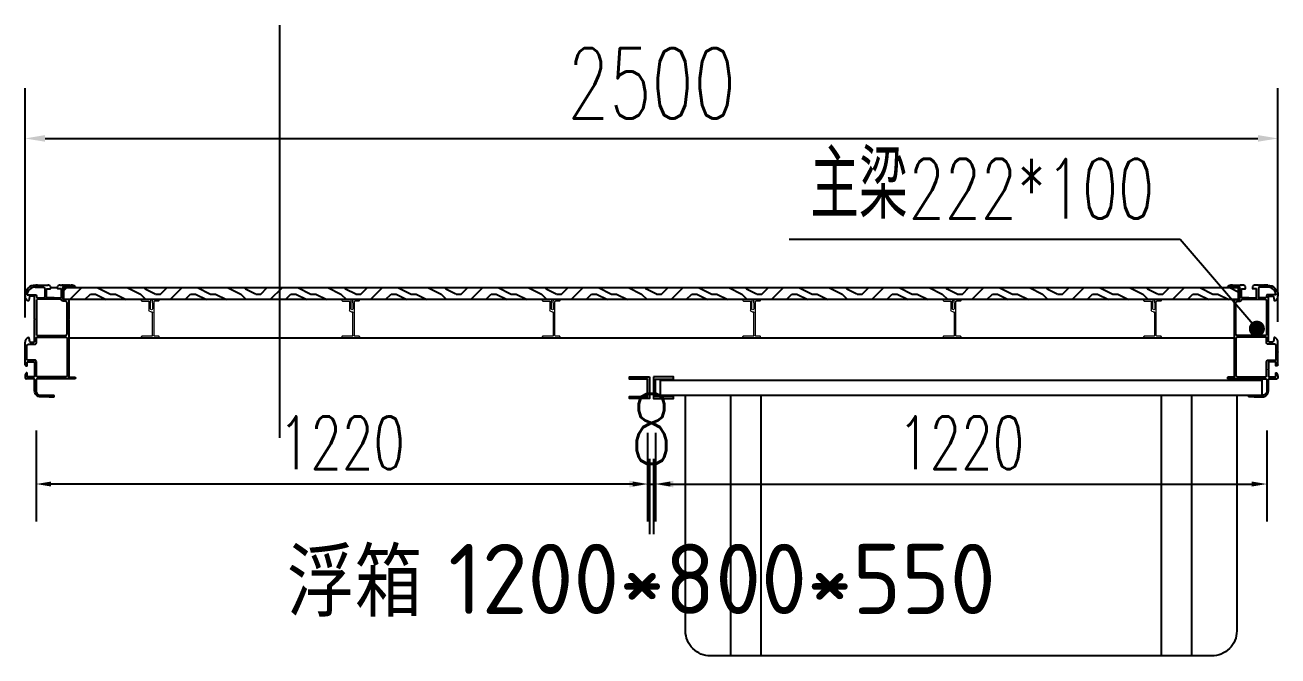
# Model space of a CAD drawing. Header units: millimetres. Extents: x -1871197 to -1180782, y 1281217 to 1543414.
# Drawn here: x -1208966 to -1206466, y 1462235 to 1463494 of the extents above; entities that cross this region are included whole.
import ezdxf

# ---------------------------------------------------------------- set-up
doc = ezdxf.new("R2010")
doc.units = ezdxf.units.MM
doc.header["$LTSCALE"] = 10
doc.layers.get('0').update_dxf_attribs({"linetype": 'CONTINUOUS'})
doc.layers.get('DEFPOINTS').update_dxf_attribs({"linetype": 'CONTINUOUS'})
for name, color, linetype in [('DIM_LEAD', 3, 'CONTINUOUS'), ('DIM_SYMB', 3, 'CONTINUOUS'), ('PUB_TEXT', 7, 'CONTINUOUS'), ('W-FLOAT_BOWL浮筒', 253, 'CONTINUOUS'), ('W-STEEL_FRAME钢架', 3, 'CONTINUOUS'), ('W-STEEL_KEEL钢龙骨', 5, 'CONTINUOUS'), ('W-WOOD_FLOOR木地板', 30, 'CONTINUOUS'), ('浮箱U槽', 5, 'CONTINUOUS'), ('结构', 1, 'CONTINUOUS')]:
    doc.layers.add(name, color=color, linetype=linetype)
doc.styles.add('_TCH_DIM', font='SIMPLEX.shx', dxfattribs={"width": 0.7, "bigfont": 'GBCBIG.shx'})
doc.styles.get("Standard").update_dxf_attribs({"font": 'tssdeng.shx', "width": 0.7, "bigfont": 'hztxt.shx'})
doc.styles.add('STANDARD_T3', font='simplex.shx', dxfattribs={"width": 0.7, "bigfont": 'gbcbig.shx'})
doc.dimstyles.new('W&&30', dxfattribs={"dimtxt": 105, "dimasz": 30, "dimexe": 75, "dimexo": 90, "dimgap": 30, "dimtad": 1, "dimdec": 0, "dimzin": 0, "dimdsep": 46, "dimtxsty": 'STANDARD_T3', "dimcen": 0.09, "dimclrd": 1, "dimclre": 1, "dimclrt": 7, "dimazin": 2, "dimtfac": 1, "dimtdec": 0, "dimtix": 1, "dimtmove": 2, "dimatfit": 3, "dimfxl": 100, "dimtolj": 1, "dimtzin": 0, "dimarcsym": 0})
doc.dimstyles.new('W&&40', dxfattribs={"dimtxt": 140, "dimasz": 40, "dimexe": 100, "dimexo": 120, "dimgap": 40, "dimtad": 1, "dimdec": 0, "dimzin": 0, "dimdsep": 46, "dimtxsty": 'STANDARD_T3', "dimcen": 0.09, "dimclrd": 1, "dimclre": 1, "dimclrt": 7, "dimazin": 2, "dimtfac": 1, "dimtdec": 0, "dimtix": 1, "dimtmove": 2, "dimatfit": 3, "dimfxl": 100, "dimtolj": 1, "dimtzin": 0, "dimarcsym": 0})

# ---------------------------------------------------------------- blocks, each defined once
blk = doc.blocks.new('0102')
at = {"layer": 'W-FLOAT_BOWL浮筒', "lineweight": -3}
for p, q in [((-1521474.8, 1202748.6), (-1521474.8, 1203268.6)), ((-1521414.8, 1202748.6), (-1521414.8, 1203268.6)), ((-1520614.8, 1203268.6), (-1520614.8, 1202748.6)), ((-1520554.8, 1203268.6), (-1520554.8, 1202748.6))]:
    blk.add_line(p, q, dxfattribs=at)
at = {"layer": 'W-FLOAT_BOWL浮筒'}
blk.add_lwpolyline([(-1521614.8, 1203298.6), (-1521614.8, 1203268.6), (-1521564.8, 1203268.6), (-1520464.8, 1203268.5), (-1520414.8, 1203268.6), (-1520414.8, 1203298.6)], close=True, dxfattribs=at)
at = {"layer": 'W-FLOAT_BOWL浮筒', "lineweight": -3}
blk.add_lwpolyline([(-1521564.8, 1203268.6), (-1521564.8, 1202798.6, 0.414214), (-1521514.8, 1202748.6), (-1520514.8, 1202748.6, 0.414214), (-1520464.8, 1202798.6), (-1520464.8, 1203268.6)], format="xyb", dxfattribs=at)
blk = doc.blocks.new('*D328')
at = {"layer": 'DEFPOINTS', "color": 0, "transparency": 16777216}
for p in [(-1207708.2, 1462770), (-1206488.2, 1462774.9), (-1206488.2, 1462577.9)]:
    blk.add_point(p, dxfattribs=at)
at = {"layer": 'W-STEEL_FRAME钢架', "color": 1, "lineweight": -2, "transparency": 16777216}
for p, q in [((-1206488.2, 1462684.9), (-1206488.2, 1462502.9)), ((-1207708.2, 1462680), (-1207708.2, 1462502.9)), ((-1207678.2, 1462577.9), (-1206518.2, 1462577.9))]:
    blk.add_line(p, q, dxfattribs=at)
at = {"layer": 'W-STEEL_FRAME钢架', "color": 1, "transparency": 16777216}
for points in [[(-1207678.2, 1462582.9), (-1207678.2, 1462572.9), (-1207708.2, 1462577.9)], [(-1206518.2, 1462582.9), (-1206518.2, 1462572.9), (-1206488.2, 1462577.9)]]:
    blk.add_solid(points, dxfattribs=at)
at = {"layer": 'W-STEEL_FRAME钢架', "color": 7, "transparency": 16777216, "insert": (-1207098.2, 1462660.4), "char_height": 105, "attachment_point": 5, "style": 'STANDARD_T3'}
blk.add_mtext('\\A1;1220', dxfattribs=at)
blk = doc.blocks.new('*D326')
at = {"layer": 'DEFPOINTS', "color": 0, "transparency": 16777216}
for p in [(-1208944, 1462774.9), (-1207724, 1462770), (-1208944, 1462577.9)]:
    blk.add_point(p, dxfattribs=at)
at = {"layer": 'W-STEEL_FRAME钢架', "color": 1, "lineweight": -2, "transparency": 16777216}
for p, q in [((-1208944, 1462684.9), (-1208944, 1462502.9)), ((-1207724, 1462680), (-1207724, 1462502.9)), ((-1207754, 1462577.9), (-1208914, 1462577.9))]:
    blk.add_line(p, q, dxfattribs=at)
at = {"layer": 'W-STEEL_FRAME钢架', "color": 1, "transparency": 16777216}
for points in [[(-1208914, 1462582.9), (-1208914, 1462572.9), (-1208944, 1462577.9)], [(-1207754, 1462582.9), (-1207754, 1462572.9), (-1207724, 1462577.9)]]:
    blk.add_solid(points, dxfattribs=at)
at = {"layer": 'W-STEEL_FRAME钢架', "color": 7, "transparency": 16777216, "insert": (-1208334, 1462660.4), "char_height": 105, "attachment_point": 5, "style": 'STANDARD_T3'}
blk.add_mtext('\\A1;1220', dxfattribs=at)
blk = doc.blocks.new('*D325')
at = {"layer": 'DEFPOINTS', "color": 0, "transparency": 16777216}
for p in [(-1206466.1, 1463267.5), (-1208966.1, 1462789.9), (-1206466.1, 1462781.7)]:
    blk.add_point(p, dxfattribs=at)
at = {"layer": 'W-WOOD_FLOOR木地板', "color": 1, "lineweight": -2, "transparency": 16777216}
for p, q in [((-1208966.1, 1462909.9), (-1208966.1, 1463367.5)), ((-1206466.1, 1462901.7), (-1206466.1, 1463367.5)), ((-1208926.1, 1463267.5), (-1206506.1, 1463267.5))]:
    blk.add_line(p, q, dxfattribs=at)
at = {"layer": 'W-WOOD_FLOOR木地板', "color": 1, "transparency": 16777216}
for points in [[(-1208926.1, 1463274.2), (-1208926.1, 1463260.9), (-1208966.1, 1463267.5)], [(-1206506.1, 1463274.2), (-1206506.1, 1463260.9), (-1206466.1, 1463267.5)]]:
    blk.add_solid(points, dxfattribs=at)
at = {"layer": 'W-WOOD_FLOOR木地板', "color": 7, "transparency": 16777216, "insert": (-1207716.1, 1463377.5), "char_height": 140, "attachment_point": 5, "style": 'STANDARD_T3'}
blk.add_mtext('\\A1;2500', dxfattribs=at)
blk = doc.blocks.new('$matou$00000085')
at = {"color": 0, "lineweight": 5}
for p, q in [((-17.5, 36, 0), (-17.5, 37, 0)), ((-4.3, 33.6, 0), (-4.3, 35, 0)), ((-1.2, 13.2, 0), (-3.5, 13.2, 0))]:
    blk.add_line(p, q, dxfattribs=at)
at = {"color": 0, "lineweight": 0, "ltscale": 0.5}
blk.add_arc((-1.5, 17.2, 0), 4.07, 274.7282, 349.8472, dxfattribs=at)
at = {"layer": '结构', "color": 0, "linetype": 'ByBlock', "lineweight": 0, "ltscale": 0.5}
for p, q in [((-7.2, 38, 0), (-16.5, 38, 0)), ((-16.5, 35, 0), (-8.5, 35, 0)), ((-7.5, -34, 0), (-7.5, 34, 0)), ((-4.7, 33.3, 0), (-4.3, 33.6, 0)), ((-4.3, 33.1, 0), (-4.7, 33.3, 0)), ((-4.7, 31.5, 0), (-4.3, 31.7, 0)), ((-4.3, 31.2, 0), (-4.7, 31.5, 0)), ((-4.3, 31, 0), (-4.7, 30.8, 0)), ((-4.7, 30.8, 0), (-4.3, 30.5, 0)), ((-4.3, 29.2, 0), (-4.7, 29, 0)), ((-4.7, 29, 0), (-4.3, 28.7, 0)), ((-4.3, 27.4, 0), (-4.7, 27.2, 0)), ((-4.7, 27.2, 0), (-4.3, 26.9, 0)), ((-4.3, 25.6, 0), (-4.7, 25.4, 0)), ((-4.7, 25.4, 0), (-4.3, 25.1, 0)), ((-4.3, 31.7, 0), (-4.3, 33.1, 0)), ((-4.3, 31.3, 0), (-4.3, 31, 0)), ((-4.3, 30.5, 0), (-4.3, 29.2, 0)), ((-4.3, 28.7, 0), (-4.3, 27.4, 0)), ((-4.3, 26.9, 0), (-4.3, 25.6, 0)), ((-4.3, 25.1, 0), (-4.3, 23.8, 0)), ((-0.7, 33.6, 0), (-0.7, 35, 0)), ((-0.3, 33.3, 0), (-0.7, 33.6, 0)), ((-0.7, 33.1, 0), (-0.3, 33.3, 0)), ((-0.7, 31.7, 0), (-0.7, 33.1, 0)), ((-0.3, 31.5, 0), (-0.7, 31.7, 0)), ((-0.7, 31.2, 0), (-0.3, 31.5, 0)), ((-0.7, 29.9, 0), (-0.7, 31.2, 0)), ((-0.3, 29.7, 0), (-0.7, 29.9, 0)), ((-0.7, 29.4, 0), (-0.3, 29.7, 0)), ((-0.7, 28.1, 0), (-0.7, 29.4, 0)), ((-0.3, 27.9, 0), (-0.7, 28.1, 0)), ((-0.7, 27.6, 0), (-0.3, 27.9, 0)), ((-0.7, 26.3, 0), (-0.7, 27.6, 0)), ((-0.3, 26.1, 0), (-0.7, 26.3, 0)), ((-0.7, 25.8, 0), (-0.3, 26.1, 0)), ((-0.7, 24.5, 0), (-0.7, 25.8, 0)), ((2.2, 38, 0), (16.5, 38, 0)), ((2.5, 34, 0), (2.5, 16.5, 0)), ((16.5, 35, 0), (3.5, 35, 0)), ((17.5, 37, 0), (17.5, 36, 0)), ((-4.3, 23.8, 0), (-4.7, 23.6, 0)), ((-4.7, 23.6, 0), (-4.3, 23.3, 0)), ((-4.3, 22, 0), (-4.7, 21.8, 0)), ((-4.7, 21.8, 0), (-4.3, 21.5, 0)), ((-4.3, 20.2, 0), (-4.7, 20, 0)), ((-4.7, 20, 0), (-4.3, 19.7, 0)), ((-4.5, -34, 0), (-4.5, 12.2, 0)), ((-4.3, 23.3, 0), (-4.3, 22, 0)), ((-4.3, 21.5, 0), (-4.3, 20.2, 0)), ((-4.3, 19.7, 0), (-4.3, 19.2, 0)), ((-0.3, 24.3, 0), (-0.7, 24.5, 0)), ((-0.7, 24, 0), (-0.3, 24.3, 0)), ((-0.7, 22.7, 0), (-0.7, 24, 0)), ((-0.3, 22.5, 0), (-0.7, 22.7, 0)), ((-0.7, 22.2, 0), (-0.3, 22.5, 0)), ((-0.7, 22.2, 0), (-0.7, 22.2, 0)), ((-0.7, 21, 0), (-0.7, 22.2, 0)), ((-0.3, 20.7, 0), (-0.7, 21, 0)), ((-0.7, 20.5, 0), (-0.3, 20.7, 0)), ((-0.7, 19.2, 0), (-0.7, 20.5, 0)), ((-17.5, -37.5, 0), (-17.5, -35.5, 0)), ((-17, -35, 0), (-8.5, -35, 0)), ((17, -38, 0), (-17, -38, 0)), ((-3.5, -35, 0), (17, -35, 0)), ((17.5, -35.5, 0), (17.5, -37.5, 0))]:
    blk.add_line(p, q, dxfattribs=at)
for centre, radius, start, end in [((-16.5, 37, 0), 1, 90, 180), ((-16.5, 36, 0), 1, 180, 270), ((-8.5, 34, 0), 1, 0, 90), ((-7.2, 35, 0), 3, 0, 90.0017), ((2.2, 35, 0), 3, 89.9983, 180), ((3.5, 34, 0), 1, 90, 180), ((16.5, 37, 0), 1, 0, 90), ((16.5, 36, 0), 1, 270, 360), ((-3.5, 12.2, 0), 1, 90, 180), ((-2.5, 19.2, 0), 1.75, 180, 0), ((-17, -35.5, 0), 0.5, 90, 180), ((-17, -37.5, 0), 0.5, 180, 270), ((-8.5, -34, 0), 1, 270, 0), ((-3.5, -34, 0), 1, 180, 270), ((17, -35.5, 0), 0.5, 0, 90), ((17, -37.5, 0), 0.5, 270, 0)]:
    blk.add_arc(centre, radius, start, end, dxfattribs=at)
blk = doc.blocks.new('*U323')
at = {"layer": 'W-STEEL_KEEL钢龙骨', "yscale": -1, "rotation": 180}
blk.add_blockref('$matou$00000085', (0, 0, 0), dxfattribs=at)
blk = doc.blocks.new('*U324')
at = {"layer": '浮箱U槽', "color": 0, "linetype": 'ByBlock', "lineweight": -2, "transparency": 16777216}
for p in [(-2000, 0), (-1600, 0), (-1200, 0), (-800, 0), (-400, 0), (0, 0)]:
    blk.add_blockref('*U323', p, dxfattribs=at)
blk = doc.blocks.new('*D327')
at = {"layer": 'DEFPOINTS', "color": 0, "transparency": 16777216}
for p in [(-1207720, 1462748.5), (-1207712.2, 1462748.5), (-1207712.2, 1462577.9)]:
    blk.add_point(p, dxfattribs=at)
at = {"layer": '浮箱U槽', "color": 1, "lineweight": -2, "transparency": 16777216}
for p, q in [((-1207720, 1462628.5), (-1207720, 1462477.9)), ((-1207712.2, 1462628.5), (-1207712.2, 1462477.9)), ((-1207760, 1462577.9), (-1207800, 1462577.9)), ((-1207720, 1462577.9), (-1207712.2, 1462577.9)), ((-1207672.2, 1462577.9), (-1207632.2, 1462577.9))]:
    blk.add_line(p, q, dxfattribs=at)
at = {"layer": '浮箱U槽', "color": 1, "transparency": 16777216}
for points in [[(-1207760, 1462584.6), (-1207760, 1462571.2), (-1207720, 1462577.9)], [(-1207672.2, 1462584.6), (-1207672.2, 1462571.2), (-1207712.2, 1462577.9)]]:
    blk.add_solid(points, dxfattribs=at)
at = {"layer": '浮箱U槽', "color": 7, "transparency": 16777216, "insert": (-1207716.1, 1462687.9), "char_height": 140, "attachment_point": 5, "style": 'STANDARD_T3'}
blk.add_mtext('\\A1;8', dxfattribs=at)

msp = doc.modelspace()

# ---------------------------------------------------------------- hatches: boundary and pattern name
at = {"layer": 'W-WOOD_FLOOR木地板'}
h = msp.add_hatch(dxfattribs=at)
h.set_pattern_fill('木纹01', color=256, scale=50)
h.set_pattern_definition([(360, (-1558105.98, 1637806.82), (200, 200), [10, -190]), (360, (-1558245.98, 1637826.82), (200, 200), [20, -180]), (360, (-1558115.98, 1637836.82), (200, 200), [10, -190]), (360, (-1558235.98, 1637856.82), (200, 200), [10, -190]), (360, (-1558115.98, 1637866.82), (200, 200), [10, -190]), (360, (-1558225.98, 1637876.82), (200, 200), [10, -190]), (360, (-1558115.98, 1637886.82), (200, 200), [10, -190]), (360, (-1558225.98, 1637906.82), (200, 200), [10, -110, 10, -70]), (360, (-1558225.98, 1637926.82), (200, 200), [20, -100, 10, -70]), (360, (-1558235.98, 1637956.82), (200, 200), [10, -30, 10, -80, 10, -60]), (360, (-1558245.98, 1637976.82), (200, 200), [10, -40, 20, -130]), (360, (-1558115.98, 1637986.82), (200, 200), [10, -190]), (360, (-1558245.98, 1637996.82), (200, 200), [10, -50, 10, -130]), (45, (-1558265.98, 1637806.82), (5e-14, 200), [28.2842, -254.55851]), (45, (-1558095.98, 1637806.82), (5e-14, 200), [56.56854, -226.27417]), (45, (-1558095.98, 1637906.82), (5e-14, 200), [14.142, -268.70071]), (45, (-1558265.98, 1637926.82), (5e-14, 200), [42.4264, -240.41631]), (45, (-1558095.98, 1637926.82), (5e-14, 200), [70.71068, -212.13203]), (45, (-1558095.98, 1637956.82), (5e-14, 200), [42.4264, -240.41631]), (315, (-1558135.98, 1637976.82), (200, -9e-14), [14.142, -268.70071]), (315, (-1558205.98, 1637816.82), (200, -9e-14), [28.2842, -254.55851]), (315, (-1558195.98, 1637896.82), (200, -9e-14), [28.2842, -254.55851]), (315, (-1558135.98, 1637856.82), (200, -9e-14), [28.2842, -254.55851]), (315, (-1558145.98, 1637936.82), (200, -9e-14), [28.2842, -254.55851]), (315, (-1558135.98, 1637956.82), (200, -9e-14), [42.4264, -240.41631]), (315, (-1558185.98, 1637836.82), (200, -9e-14), [42.4264, -240.41631]), (315, (-1558155.98, 1637846.82), (200, -9e-14), [42.4264, -240.41631]), (315, (-1558185.98, 1637916.82), (200, -9e-14), [42.4264, -240.41631]), (315, (-1558165.98, 1637926.82), (200, -9e-14), [42.4264, -240.41631]), (26.56505, (-1558255.975, 1637846.825), (200, 8e-08), [22.36068, -424.85292]), (26.56505, (-1558105.975, 1637836.825), (200, 8e-08), [89.44272, -357.77088]), (26.56505, (-1558105.975, 1637866.825), (200, 8e-08), [89.44272, -357.77088]), (26.56505, (-1558105.975, 1637886.825), (200, 8e-08), [89.4428, -134, 44.722, -179.048795]), (26.56505, (-1558085.975, 1637916.825), (200, 8e-08), [22.36068, -424.85292]), (26.56505, (-1558265.975, 1637986.825), (200, 8e-08), [22.36068, -424.85292]), (26.56505, (-1558105.975, 1637986.825), (200, 8e-08), [44.72136, -402.49224]), (333.43495, (-1558155.975, 1637806.825), (200, -8e-08), [44.72136, -402.49224]), (333.43495, (-1558225.975, 1637856.825), (200, -8e-08), [44.72136, -402.49224]), (333.43495, (-1558225.975, 1637826.825), (200, -8e-08), [22.36068, -424.85224]), (333.43495, (-1558215.975, 1637876.825), (200, -8e-08), [67.08204, -380.13156]), (333.43495, (-1558175.975, 1637876.825), (200, -8e-08), [44.72136, -402.49224]), (333.43495, (-1558155.975, 1637886.825), (200, -8e-08), [44.72136, -402.49224]), (333.43495, (-1558215.975, 1637906.825), (200, -8e-08), [22.36068, -424.85224]), (333.43495, (-1558205.975, 1637926.825), (200, -8e-08), [22.36068, -424.85224]), (333.43495, (-1558125.975, 1637966.825), (200, -8e-08), [22.36068, -424.85224]), (333.43495, (-1558135.975, 1637896.825), (200, -8e-08), [22.36068, -424.85224]), (333.43495, (-1558225.975, 1637956.825), (200, -8e-08), [67.08204, -380.13156]), (333.43495, (-1558235.975, 1637976.825), (200, -8e-08), [44.72136, -402.49224]), (333.43495, (-1558125.975, 1637916.825), (200, -8e-08), [22.36, -201.24, 22.36, -201.253595]), (333.43495, (-1558185.975, 1637956.825), (200, -8e-08), [44.72136, -402.49224]), (333.43495, (-1558175.975, 1637976.825), (200, -8e-08), [44.72136, -402.49224]), (333.43495, (-1558235.975, 1637996.825), (200, -8e-08), [44.72136, -402.49224]), (333.43495, (-1558175.975, 1637996.825), (200, -8e-08), [44.72136, -402.49224])])
h.paths.add_polyline_path([(-1208888.8, 1462970.1), (-1208888.8, 1462946.1), (-1206545.2, 1462946.1), (-1206545.2, 1462970.1)])

# ---------------------------------------------------------------- linework, layer by layer
at = {"color": 3, "lineweight": -3}
for p, q in [((-1208930.5, 1462974.2), (-1208930.2, 1462974.6)), ((-1208929.1, 1462974.6), (-1208928.8, 1462974.2)), ((-1208928.5, 1462974.2), (-1208928.2, 1462974.6)), ((-1208926.5, 1462974.2), (-1208926.2, 1462974.6)), ((-1208926, 1462974.7), (-1208920.9, 1462974.7)), ((-1208926, 1462974.7), (-1208924.2, 1462974.7)), ((-1208915.4, 1462972.2), (-1208915.4, 1462967.9)), ((-1208901.3, 1462967.9), (-1208901.3, 1462972.2)), ((-1208895.8, 1462974.7), (-1208890.7, 1462974.7)), ((-1208882.2, 1462974.2), (-1208882.5, 1462974.6)), ((-1208880.2, 1462974.2), (-1208880.5, 1462974.6)), ((-1208879.6, 1462974.6), (-1208879.9, 1462974.2)), ((-1208878.2, 1462974.2), (-1208878.5, 1462974.6)), ((-1208875.5, 1462974.7), (-1208873.1, 1462974.7)), ((-1206556.7, 1462974.7), (-1206559.1, 1462974.7)), ((-1206554, 1462974.2), (-1206553.7, 1462974.6)), ((-1206552.6, 1462974.6), (-1206552.3, 1462974.2)), ((-1206552, 1462974.2), (-1206551.7, 1462974.6)), ((-1206550, 1462974.2), (-1206549.7, 1462974.6)), ((-1206536.4, 1462974.7), (-1206541.5, 1462974.7)), ((-1206530.8, 1462967.9), (-1206530.8, 1462972.2)), ((-1206516.8, 1462972.2), (-1206516.8, 1462967.9)), ((-1206506.1, 1462974.7), (-1206511.3, 1462974.7)), ((-1206506.1, 1462974.7), (-1206508, 1462974.7)), ((-1206505.7, 1462974.2), (-1206506, 1462974.6)), ((-1206503.7, 1462974.2), (-1206504, 1462974.6)), ((-1206503.1, 1462974.6), (-1206503.4, 1462974.2)), ((-1206501.7, 1462974.2), (-1206502, 1462974.6)), ((-1208947, 1462907.5), (-1208947, 1462950.6)), ((-1208941.5, 1462949.6), (-1208928.9, 1462949.6)), ((-1208878.7, 1462945.1), (-1208878.7, 1462907.5)), ((-1206553.4, 1462945.1), (-1206553.4, 1462907.5)), ((-1206490.7, 1462949.6), (-1206503.2, 1462949.6)), ((-1206485.2, 1462907.5), (-1206485.2, 1462950.6)), ((-1208966.1, 1462842), (-1208966.1, 1462860.8)), ((-1206466.1, 1462842), (-1206466.1, 1462860.8)), ((-1208878.7, 1462840.8), (-1208878.7, 1462791.5)), ((-1206553.4, 1462840.8), (-1206553.4, 1462791.5))]:
    msp.add_line(p, q, dxfattribs=at)
at = {"color": 0}
msp.add_line((-1208915.4, 1462970), (-1208901.3, 1462970), dxfattribs=at)
at = {"color": 1, "lineweight": -3}
msp.add_line((-1208878.7, 1462869.5), (-1206553.4, 1462869.5), dxfattribs=at)
at = {"color": 3, "lineweight": -3}
for points in [[(-1208946, 1462974.7, 0.414214), (-1208966.1, 1462954.6), (-1208966.1, 1462953)], [(-1208946, 1462970.7), (-1208946, 1462970.7), (-1208929.9, 1462970.7, -0.414214), (-1208926.9, 1462967.7), (-1208926.9, 1462951.6, -0.414518), (-1208928.9, 1462949.6)], [(-1208941.3, 1462974.7, -0.198912), (-1208941.1, 1462974.6), (-1208940.8, 1462974.2)], [(-1208940.5, 1462974.2), (-1208940.2, 1462974.6, -0.198912), (-1208940.1, 1462974.7), (-1208939.3, 1462974.7, -0.198912), (-1208939.1, 1462974.6), (-1208938.8, 1462974.2)], [(-1208938.5, 1462974.2), (-1208938.2, 1462974.6, -0.198912), (-1208938.1, 1462974.7), (-1208937.3, 1462974.7, -0.198912), (-1208937.1, 1462974.6), (-1208936.8, 1462974.2)], [(-1208936.5, 1462974.2), (-1208936.2, 1462974.6, -0.198912), (-1208936.1, 1462974.7), (-1208935.2, 1462974.7, -0.198912), (-1208935.1, 1462974.6), (-1208934.8, 1462974.2)], [(-1208934.5, 1462974.2), (-1208934.2, 1462974.6, -0.198912), (-1208934.1, 1462974.7), (-1208933.2, 1462974.7, -0.198912), (-1208933.1, 1462974.6), (-1208932.8, 1462974.2)], [(-1208932.5, 1462974.2), (-1208932.2, 1462974.6, -0.198912), (-1208932.1, 1462974.7), (-1208931.2, 1462974.7, -0.198912), (-1208931.1, 1462974.6), (-1208930.8, 1462974.2)], [(-1208930.2, 1462974.6, -0.198912), (-1208930.1, 1462974.7), (-1208929.2, 1462974.7)], [(-1208928.1, 1462974.7), (-1208927.2, 1462974.7, -0.198912), (-1208927.1, 1462974.6), (-1208926.8, 1462974.2)], [(-1208908.9, 1462949.6), (-1208922.4, 1462949.6, -0.414214), (-1208923.4, 1462950.6), (-1208923.4, 1462966.7, -0.414214), (-1208922.4, 1462967.7), (-1208915.6, 1462967.7)], [(-1208907.8, 1462949.6), (-1208894.3, 1462949.6, 0.414214), (-1208893.3, 1462950.6), (-1208893.3, 1462966.7, 0.414214), (-1208894.3, 1462967.7), (-1208901.1, 1462967.7)], [(-1208890.2, 1462974.2), (-1208890.5, 1462974.6, 0.198912), (-1208890.7, 1462974.7), (-1208892.5, 1462974.7)], [(-1208888.2, 1462974.2), (-1208888.5, 1462974.6, 0.198912), (-1208888.7, 1462974.7), (-1208889.5, 1462974.7, 0.198912), (-1208889.7, 1462974.6), (-1208890, 1462974.2)], [(-1208878.7, 1462945.1, 0.414214), (-1208879.7, 1462946.1), (-1208888.8, 1462946.1, -0.414214), (-1208889.8, 1462947.1), (-1208889.8, 1462970.7, -0.414214), (-1208888.8, 1462971.7)], [(-1208865.7, 1462972.2), (-1208865.7, 1462971.9, -0.414214), (-1208865.9, 1462971.7), (-1208888.8, 1462971.7)], [(-1208886.2, 1462974.2), (-1208886.5, 1462974.6, 0.198912), (-1208886.7, 1462974.7), (-1208887.5, 1462974.7, 0.198912), (-1208887.6, 1462974.6), (-1208887.9, 1462974.2)], [(-1208884.2, 1462974.2), (-1208884.5, 1462974.6, 0.198912), (-1208884.7, 1462974.7), (-1208885.5, 1462974.7, 0.198912), (-1208885.6, 1462974.6), (-1208885.9, 1462974.2)], [(-1208882.6, 1462974.7), (-1208883.5, 1462974.7, 0.198912), (-1208883.6, 1462974.6), (-1208883.9, 1462974.2)], [(-1208880.6, 1462974.7), (-1208881.5, 1462974.7, 0.198912), (-1208881.6, 1462974.6), (-1208881.9, 1462974.2)], [(-1208878.6, 1462974.7), (-1208879.5, 1462974.7, 0.198912), (-1208879.6, 1462974.6)], [(-1208876.2, 1462974.2), (-1208876.5, 1462974.6, 0.198912), (-1208876.6, 1462974.7), (-1208877.5, 1462974.7, 0.198912), (-1208877.6, 1462974.6), (-1208877.9, 1462974.2)], [(-1208875.5, 1462974.7, 0.198912), (-1208875.6, 1462974.6), (-1208875.9, 1462974.2)], [(-1206566.5, 1462972.2), (-1206566.5, 1462971.9, 0.414214), (-1206566.3, 1462971.7), (-1206543.4, 1462971.7)], [(-1206556.7, 1462974.7, -0.198912), (-1206556.6, 1462974.6), (-1206556.3, 1462974.2)], [(-1206556, 1462974.2), (-1206555.7, 1462974.6, -0.198912), (-1206555.6, 1462974.7), (-1206554.7, 1462974.7, -0.198912), (-1206554.6, 1462974.6), (-1206554.3, 1462974.2)], [(-1206553.5, 1462974.7), (-1206552.7, 1462974.7, -0.198912), (-1206552.6, 1462974.6)], [(-1206553.4, 1462945.1, -0.414214), (-1206552.4, 1462946.1), (-1206543.4, 1462946.1, 0.414214), (-1206542.4, 1462947.1), (-1206542.4, 1462970.7, 0.414214), (-1206543.4, 1462971.7)], [(-1206551.5, 1462974.7), (-1206550.7, 1462974.7, -0.198912), (-1206550.6, 1462974.6), (-1206550.3, 1462974.2)], [(-1206549.5, 1462974.7), (-1206548.7, 1462974.7, -0.198912), (-1206548.5, 1462974.6), (-1206548.2, 1462974.2)], [(-1206548, 1462974.2), (-1206547.7, 1462974.6, -0.198912), (-1206547.5, 1462974.7), (-1206546.7, 1462974.7, -0.198912), (-1206546.5, 1462974.6), (-1206546.2, 1462974.2)], [(-1206546, 1462974.2), (-1206545.7, 1462974.6, -0.198912), (-1206545.5, 1462974.7), (-1206544.7, 1462974.7, -0.198912), (-1206544.5, 1462974.6), (-1206544.2, 1462974.2)], [(-1206543.9, 1462974.2), (-1206543.6, 1462974.6, -0.198912), (-1206543.5, 1462974.7), (-1206542.7, 1462974.7, -0.198912), (-1206542.5, 1462974.6), (-1206542.2, 1462974.2)], [(-1206541.9, 1462974.2), (-1206541.6, 1462974.6, -0.198912), (-1206541.5, 1462974.7), (-1206539.7, 1462974.7)], [(-1206524.4, 1462949.6), (-1206537.9, 1462949.6, -0.414214), (-1206538.9, 1462950.6), (-1206538.9, 1462966.7, -0.414214), (-1206537.9, 1462967.7), (-1206531, 1462967.7)], [(-1206523.2, 1462949.6), (-1206509.8, 1462949.6, 0.414214), (-1206508.8, 1462950.6), (-1206508.8, 1462966.7, 0.414214), (-1206509.8, 1462967.7), (-1206516.6, 1462967.7)], [(-1206504.1, 1462974.7), (-1206505, 1462974.7, 0.198912), (-1206505.1, 1462974.6), (-1206505.4, 1462974.2)], [(-1206486.2, 1462970.7), (-1206486.2, 1462970.7), (-1206502.2, 1462970.7, 0.414214), (-1206505.2, 1462967.7), (-1206505.2, 1462951.6, 0.414518), (-1206503.2, 1462949.6)], [(-1206502, 1462974.6, 0.198912), (-1206502.1, 1462974.7), (-1206503, 1462974.7)], [(-1206499.7, 1462974.2), (-1206500, 1462974.6, 0.198912), (-1206500.1, 1462974.7), (-1206500.9, 1462974.7, 0.198912), (-1206501.1, 1462974.6), (-1206501.4, 1462974.2)], [(-1206497.7, 1462974.2), (-1206498, 1462974.6, 0.198912), (-1206498.1, 1462974.7), (-1206498.9, 1462974.7, 0.198912), (-1206499.1, 1462974.6), (-1206499.4, 1462974.2)], [(-1206495.7, 1462974.2), (-1206496, 1462974.6, 0.198912), (-1206496.1, 1462974.7), (-1206496.9, 1462974.7, 0.198912), (-1206497.1, 1462974.6), (-1206497.4, 1462974.2)], [(-1206493.6, 1462974.2), (-1206493.9, 1462974.6, 0.198912), (-1206494.1, 1462974.7), (-1206494.9, 1462974.7, 0.198912), (-1206495.1, 1462974.6), (-1206495.4, 1462974.2)], [(-1206491.6, 1462974.2), (-1206491.9, 1462974.6, 0.198912), (-1206492.1, 1462974.7), (-1206492.9, 1462974.7, 0.198912), (-1206493.1, 1462974.6), (-1206493.4, 1462974.2)], [(-1206490.9, 1462974.7, 0.198912), (-1206491, 1462974.6), (-1206491.4, 1462974.2)], [(-1206486.2, 1462974.7, -0.414214), (-1206466.1, 1462954.6), (-1206466.1, 1462953)], [(-1208962, 1462955.7), (-1208962, 1462955.7), (-1208945.5, 1462955.7, -0.414214), (-1208943.5, 1462953.7), (-1208943.5, 1462951.6, 0.413909), (-1208941.5, 1462949.6)], [(-1208949, 1462952.6), (-1208955.9, 1462952.6, 0.362489), (-1208956.9, 1462951.8), (-1208958.3, 1462944.4)], [(-1208907.8, 1462949.6, 0.198912), (-1208907.9, 1462949.5), (-1208908.2, 1462949.2, -0.414214), (-1208908.5, 1462949.2), (-1208908.8, 1462949.5, 0.198912), (-1208908.9, 1462949.6)], [(-1206524.4, 1462949.6, -0.198912), (-1206524.3, 1462949.5), (-1206524, 1462949.2, 0.414214), (-1206523.7, 1462949.2), (-1206523.4, 1462949.5, -0.198912), (-1206523.2, 1462949.6)], [(-1206470.1, 1462955.7), (-1206470.1, 1462955.7), (-1206486.7, 1462955.7, 0.414214), (-1206488.7, 1462953.7), (-1206488.7, 1462951.6, -0.413909), (-1206490.7, 1462949.6)], [(-1206483.2, 1462952.6), (-1206476.2, 1462952.6, -0.362489), (-1206475.2, 1462951.8), (-1206473.9, 1462944.4)], [(-1208959.4, 1462870.3, -0.403535), (-1208958.3, 1462869.5), (-1208956.9, 1462862.1, 0.362489), (-1208955.9, 1462861.3), (-1208949, 1462861.3, 0.414214), (-1208947, 1462863.3), (-1208947, 1462906.4)], [(-1208947, 1462907.5, 0.198912), (-1208947, 1462907.4), (-1208946.7, 1462907.1, -0.414214), (-1208946.7, 1462906.8), (-1208947, 1462906.5, 0.198912), (-1208947, 1462906.4)], [(-1208878.8, 1462907.4), (-1208879.1, 1462907.1, 0.414214), (-1208879.1, 1462906.8), (-1208878.8, 1462906.5, -0.198912), (-1208878.7, 1462906.4), (-1208878.7, 1462906.4), (-1208878.7, 1462842)], [(-1206553.4, 1462907.4), (-1206553.1, 1462907.1, -0.414214), (-1206553.1, 1462906.8), (-1206553.4, 1462906.5, 0.198912), (-1206553.4, 1462906.4), (-1206553.4, 1462906.4), (-1206553.4, 1462842)], [(-1206485.2, 1462907.5, -0.198912), (-1206485.2, 1462907.4), (-1206485.5, 1462907.1, 0.414214), (-1206485.5, 1462906.8), (-1206485.2, 1462906.5, -0.198912), (-1206485.2, 1462906.4)], [(-1206472.7, 1462870.3, 0.403535), (-1206473.9, 1462869.5), (-1206475.2, 1462862.1, -0.362489), (-1206476.2, 1462861.3), (-1206483.2, 1462861.3, -0.414214), (-1206485.2, 1462863.3), (-1206485.2, 1462906.4)], [(-1208878.7, 1462869.5), (-1208878.7, 1462791.5, 2.414214), (-1208878.2, 1462791), (-1208866.7, 1462791, -0.414214), (-1208865.7, 1462790), (-1208865.7, 1462789, -0.414214), (-1208866.7, 1462788)], [(-1206553.4, 1462869.5), (-1206553.4, 1462791.5, -2.414214), (-1206553.9, 1462791), (-1206565.5, 1462791, 0.414214), (-1206566.5, 1462790), (-1206566.5, 1462789, 0.414214), (-1206565.5, 1462788)], [(-1208966.1, 1462842, 0.198912), (-1208966, 1462841.9), (-1208965.7, 1462841.6, -0.414214), (-1208965.7, 1462841.3), (-1208966, 1462841, 0.198912), (-1208966.1, 1462840.8)], [(-1208878.8, 1462841.9), (-1208879.1, 1462841.6, 0.414214), (-1208879.1, 1462841.3), (-1208878.8, 1462841)], [(-1206553.4, 1462841.9), (-1206553.1, 1462841.6, -0.414214), (-1206553.1, 1462841.3), (-1206553.4, 1462841)], [(-1206466.1, 1462842, -0.198912), (-1206466.1, 1462841.9), (-1206466.4, 1462841.6, 0.414214), (-1206466.4, 1462841.3), (-1206466.1, 1462841, -0.198912), (-1206466.1, 1462840.8)], [(-1208966.1, 1462816.1, 0.414214), (-1208963.6, 1462813.6), (-1208962.3, 1462813.6, 0.414214), (-1208962.1, 1462813.8)], [(-1208962.1, 1462813.8), (-1208962.1, 1462820.6, -0.414214), (-1208961.1, 1462821.6), (-1208948, 1462821.6, -0.414214), (-1208947, 1462820.6), (-1208947, 1462807.1, 0.198912), (-1208947, 1462807), (-1208946.7, 1462806.7, -0.414214), (-1208946.7, 1462806.4), (-1208947, 1462806.1, 0.198912), (-1208947, 1462806), (-1208947, 1462792.5, -0.414214), (-1208948, 1462791.5), (-1208961.1, 1462791.5, -0.414214), (-1208962.1, 1462792.5), (-1208962.1, 1462799.3)], [(-1206470.1, 1462813.8), (-1206470.1, 1462820.6, 0.414214), (-1206471.1, 1462821.6), (-1206484.2, 1462821.6, 0.414214), (-1206485.2, 1462820.6), (-1206485.2, 1462807.1, -0.198912), (-1206485.2, 1462807), (-1206485.5, 1462806.7, 0.414214), (-1206485.5, 1462806.4), (-1206485.2, 1462806.1, -0.198912), (-1206485.2, 1462806), (-1206485.2, 1462792.5, 0.414214), (-1206484.2, 1462791.5), (-1206471.1, 1462791.5, 0.414214), (-1206470.1, 1462792.5), (-1206470.1, 1462799.3)], [(-1206466.1, 1462816.1, -0.414214), (-1206468.6, 1462813.6), (-1206469.9, 1462813.6, -0.414214), (-1206470.1, 1462813.8)], [(-1208966.1, 1462794), (-1208966.1, 1462790, 0.414214), (-1208964.1, 1462788)], [(-1208935, 1462751.8, -0.414214), (-1208947, 1462763.9), (-1208947, 1462786, 0.414214), (-1208949, 1462788), (-1208964.1, 1462788)], [(-1208962.1, 1462799.3, 0.414214), (-1208962.3, 1462799.5), (-1208963.6, 1462799.5)], [(-1208866.7, 1462788), (-1208942, 1462788, 0.414214), (-1208944, 1462786), (-1208944, 1462763.9, 0.414214), (-1208935, 1462754.8)], [(-1206565.5, 1462788), (-1206490.2, 1462788, -0.414214), (-1206488.2, 1462786), (-1206488.2, 1462763.9, -0.414214), (-1206497.2, 1462754.8)], [(-1206497.2, 1462751.8, 0.414214), (-1206485.2, 1462763.9), (-1206485.2, 1462786, -0.414214), (-1206483.2, 1462788), (-1206468.1, 1462788)], [(-1206470.1, 1462799.3, -0.414214), (-1206469.9, 1462799.5), (-1206468.6, 1462799.5)], [(-1206466.1, 1462794), (-1206466.1, 1462790, -0.414214), (-1206468.1, 1462788)], [(-1208918.3, 1462751.9), (-1208918, 1462752.2, -0.414214), (-1208917.8, 1462752.2), (-1208917.5, 1462751.9, 0.198912), (-1208917.3, 1462751.8), (-1208908.9, 1462751.8, 0.414214), (-1208907.9, 1462752.8), (-1208907.9, 1462753.8, 0.414214), (-1208908.9, 1462754.8), (-1208935, 1462754.8)], [(-1208918.3, 1462751.9, -0.198912), (-1208918.5, 1462751.8), (-1208935, 1462751.8)], [(-1206513.8, 1462751.9), (-1206514.1, 1462752.2, 0.414214), (-1206514.4, 1462752.2), (-1206514.7, 1462751.9, -0.198912), (-1206514.9, 1462751.8), (-1206523.3, 1462751.8, -0.414214), (-1206524.3, 1462752.8), (-1206524.3, 1462753.8, -0.414214), (-1206523.3, 1462754.8), (-1206497.2, 1462754.8)], [(-1206513.8, 1462751.9, 0.198912), (-1206513.7, 1462751.8), (-1206497.2, 1462751.8)]]:
    msp.add_lwpolyline(points, format="xyb", dxfattribs=at)
for points in [[(-1208946, 1462974.7), (-1208941.3, 1462974.7), (-1208943.6, 1462974.7)], [(-1206486.2, 1462974.7), (-1206490.9, 1462974.7), (-1206488.5, 1462974.7)], [(-1208966.1, 1462816.1), (-1208966.1, 1462826.5), (-1208966.1, 1462840.8)], [(-1206466.1, 1462816.1), (-1206466.1, 1462826.5), (-1206466.1, 1462840.8)]]:
    msp.add_lwpolyline(points, dxfattribs=at)
for points in [[(-1208890.3, 1462942.6, -0.356394), (-1208893.2, 1462945, 0.356394), (-1208895.2, 1462946.6), (-1208940.5, 1462946.6, 0.414214), (-1208943.5, 1462943.6), (-1208943.5, 1462876.3, 0.414214), (-1208941.5, 1462874.3), (-1208885.3, 1462874.3, 0.414214), (-1208882.3, 1462877.3), (-1208882.3, 1462939.6, 0.414214), (-1208885.3, 1462942.6)], [(-1206541.9, 1462942.6, 0.356394), (-1206538.9, 1462945, -0.356394), (-1206537, 1462946.6), (-1206491.7, 1462946.6, -0.414214), (-1206488.7, 1462943.6), (-1206488.7, 1462876.3, -0.414214), (-1206490.7, 1462874.3), (-1206546.9, 1462874.3, -0.414214), (-1206549.9, 1462877.3), (-1206549.9, 1462939.6, -0.414214), (-1206546.9, 1462942.6)], [(-1208882.3, 1462794.5, -0.414214), (-1208885.3, 1462791.5), (-1208940.5, 1462791.5, -0.414214), (-1208943.5, 1462794.5), (-1208943.5, 1462822.1, 0.414214), (-1208946.5, 1462825.1), (-1208959.6, 1462825.1, -0.414214), (-1208962.6, 1462828.1), (-1208962.6, 1462853.7, -0.414214), (-1208959.6, 1462856.7), (-1208946.5, 1462856.7, 0.414214), (-1208943.5, 1462859.8), (-1208943.5, 1462869.3, -0.414214), (-1208941.5, 1462871.3), (-1208885.3, 1462871.3, -0.414214), (-1208882.3, 1462868.3)], [(-1206549.9, 1462794.5, 0.414214), (-1206546.9, 1462791.5), (-1206491.7, 1462791.5, 0.414214), (-1206488.7, 1462794.5), (-1206488.7, 1462822.1, -0.414214), (-1206485.7, 1462825.1), (-1206472.6, 1462825.1, 0.414214), (-1206469.6, 1462828.1), (-1206469.6, 1462853.7, 0.414214), (-1206472.6, 1462856.7), (-1206485.7, 1462856.7, -0.414214), (-1206488.7, 1462859.8), (-1206488.7, 1462869.3, 0.414214), (-1206490.7, 1462871.3), (-1206546.9, 1462871.3, 0.414214), (-1206549.9, 1462868.3)]]:
    msp.add_lwpolyline(points, format="xyb", close=True, dxfattribs=at)
at = {"color": 4}
for points in [[(-1207720, 1462791.5), (-1207720, 1462748.5), (-1207760, 1462748.5), (-1207760, 1462752.5), (-1207724, 1462752.5), (-1207724, 1462787.5), (-1207760, 1462787.5), (-1207760, 1462791.5)], [(-1207712.2, 1462791.5), (-1207712.2, 1462748.5), (-1207672.2, 1462748.5), (-1207672.2, 1462752.5), (-1207708.2, 1462752.5), (-1207708.2, 1462787.5), (-1207672.2, 1462787.5), (-1207672.2, 1462791.5)]]:
    msp.add_lwpolyline(points, close=True, dxfattribs=at)
at = {"color": 3, "lineweight": -3}
for centre, radius, start, end in [((-1208946.1, 1462954.7), 16, 89.8166, 176.4472), ((-1208940.7, 1462974.3), 0.201, 225, 315), ((-1208938.7, 1462974.3), 0.201, 225, 315), ((-1208936.7, 1462974.3), 0.201, 225, 315), ((-1208934.7, 1462974.3), 0.201, 225, 315), ((-1208932.7, 1462974.3), 0.201, 225, 315), ((-1208930.6, 1462974.3), 0.201, 225, 315), ((-1208929.2, 1462974.5), 0.201, 45, 90), ((-1208928.6, 1462974.3), 0.201, 225, 315), ((-1208928.1, 1462974.5), 0.201, 90, 135), ((-1208926.6, 1462974.3), 0.201, 225, 315), ((-1208926, 1462974.5), 0.201, 90, 135), ((-1208920.6, 1462968.1), 6.62, 38.3047, 92.8074), ((-1208915.6, 1462967.9), 0.201, 270, 0.2741), ((-1208896.1, 1462968.1), 6.62, 87.1926, 141.6953), ((-1208901.1, 1462967.9), 0.201, 180, 270), ((-1208890.1, 1462974.3), 0.201, 225, 315), ((-1208888.1, 1462974.3), 0.201, 225, 315), ((-1208886.1, 1462974.3), 0.201, 225, 315), ((-1208884.1, 1462974.3), 0.201, 225, 315), ((-1208882.6, 1462974.5), 0.201, 45, 90), ((-1208882.1, 1462974.3), 0.201, 225, 315), ((-1208880.6, 1462974.5), 0.201, 45, 90), ((-1208880.1, 1462974.3), 0.201, 225, 315), ((-1208878.6, 1462974.5), 0.201, 45, 90), ((-1208878, 1462974.3), 0.201, 225, 315), ((-1208876, 1462974.3), 0.201, 225, 315), ((-1208873.7, 1462960.9), 13.8, 54.8394, 92.3815), ((-1206558.5, 1462960.9), 13.8, 87.6185, 125.1606), ((-1206556.1, 1462974.3), 0.201, 225, 315), ((-1206554.1, 1462974.3), 0.201, 225, 315), ((-1206553.5, 1462974.5), 0.201, 90, 135), ((-1206552.1, 1462974.3), 0.201, 225, 315), ((-1206551.5, 1462974.5), 0.201, 90, 135), ((-1206550.1, 1462974.3), 0.201, 225, 315), ((-1206549.5, 1462974.5), 0.201, 90, 135), ((-1206548.1, 1462974.3), 0.201, 225, 315), ((-1206546.1, 1462974.3), 0.201, 225, 315), ((-1206544.1, 1462974.3), 0.201, 225, 315), ((-1206542.1, 1462974.3), 0.201, 225, 315), ((-1206536, 1462968.1), 6.62, 38.3047, 92.8074), ((-1206531, 1462967.9), 0.201, 270, 360), ((-1206511.6, 1462968.1), 6.62, 87.1926, 141.6953), ((-1206516.6, 1462967.9), 0.201, 179.7259, 270), ((-1206506.1, 1462974.5), 0.201, 45, 90), ((-1206505.5, 1462974.3), 0.201, 225, 315), ((-1206504.1, 1462974.5), 0.201, 45, 90), ((-1206503.5, 1462974.3), 0.201, 225, 315), ((-1206503, 1462974.5), 0.201, 90, 135), ((-1206501.5, 1462974.3), 0.201, 225, 315), ((-1206499.5, 1462974.3), 0.201, 225, 315), ((-1206497.5, 1462974.3), 0.201, 225, 315), ((-1206495.5, 1462974.3), 0.201, 225, 315), ((-1206493.5, 1462974.3), 0.201, 225, 315), ((-1206491.5, 1462974.3), 0.201, 225, 315), ((-1206486.1, 1462954.7), 16, 3.5528, 90.1834), ((-1208956.2, 1462953), 9.88, 179.7094, 251.9861), ((-1208959.3, 1462944.6), 1, 270, 349.7), ((-1208949, 1462950.6), 2.01, 0, 90), ((-1206483.2, 1462950.6), 2.01, 90, 180), ((-1206472.9, 1462944.6), 1, 190.3, 270), ((-1206476, 1462953), 9.88, 288.0139, 0.2906), ((-1208878.9, 1462907.5), 0.201, 315, 0), ((-1206553.2, 1462907.5), 0.201, 180, 225), ((-1208956, 1462860.8), 10.1, 110.0422, 179.7055), ((-1206476.2, 1462860.8), 10.1, 0.2945, 69.9578), ((-1208878.9, 1462842), 0.201, 315, 0), ((-1208878.9, 1462840.8), 0.201, 360, 45), ((-1206553.2, 1462842), 0.201, 180, 225), ((-1206553.2, 1462840.8), 0.201, 135, 180), ((-1208959.5, 1462794.3), 6.62, 128.3047, 182.8074), ((-1206472.7, 1462794.3), 6.62, 357.1926, 51.6953)]:
    msp.add_arc(centre, radius, start, end, dxfattribs=at)
at = {"layer": 'DIM_LEAD'}
for p, q in [((-1206661.2, 1463065.6), (-1207441.4, 1463065.6)), ((-1206508.2, 1462887.8), (-1206661.2, 1463065.6))]:
    msp.add_line(p, q, dxfattribs=at)
at = {"layer": 'DIM_LEAD', "const_width": 16}
msp.add_lwpolyline([(-1206502.9, 1462881.8, 1), (-1206513.4, 1462893.9, 1)], format="xyb", close=True, dxfattribs=at)
at = {"layer": 'DIM_SYMB'}
msp.add_line((-1208457.5, 1462670.3), (-1208457.5, 1463493.7), dxfattribs=at)
at = {"layer": 'W-WOOD_FLOOR木地板'}
msp.add_lwpolyline([(-1208888.8, 1462970.1), (-1206545.2, 1462970.1), (-1206545.2, 1462946.1), (-1208888.8, 1462946.1)], close=True, dxfattribs=at)

# ---------------------------------------------------------------- block references
at = {"color": 0, "xscale": -1}
msp.add_blockref('0102', (-2728113, 259486.3), dxfattribs=at)
at = {"layer": '浮箱U槽'}
msp.add_blockref('*U324', (-1206716.3, 1462908.1), dxfattribs=at)

# ---------------------------------------------------------------- texts
at = {"layer": 'PUB_TEXT', "color": 7, "style": '_TCH_DIM'}
msp.add_text('主梁', height=135.04, dxfattribs=at).set_placement((-1207399.4, 1463107.6))
at = {"layer": 'PUB_TEXT', "color": 7, "style": '_TCH_DIM', "width": 0.705882}
msp.add_text('222*100', height=119, dxfattribs=at).set_placement((-1207202.8, 1463107.6))
at = {"layer": 'PUB_TEXT'}
for s, height, p in [('浮箱', 135.04, (-1208443.5, 1462313.2)), ('1200*800*550', 140, (-1208121.4, 1462318.6))]:
    msp.add_text(s, height=height, dxfattribs=at).set_placement(p)

# ---------------------------------------------------------------- dimensions: what is measured, and where the dimension line sits
at = {"layer": 'W-STEEL_FRAME钢架'}
dim = msp.add_linear_dim(base=(-1208944, 1462577.9), p1=(-1207724, 1462770), p2=(-1208944, 1462774.9), angle=180, dimstyle='W&&30', dxfattribs=at)
dim.commit()
dim.dimension.update_dxf_attribs({"geometry": '*D326', "text_midpoint": (-1208334, 1462660.4)})
dim = msp.add_linear_dim(base=(-1206488.2, 1462577.9), p1=(-1207708.2, 1462770), p2=(-1206488.2, 1462774.9), dimstyle='W&&30', dxfattribs=at)
dim.commit()
dim.dimension.update_dxf_attribs({"geometry": '*D328', "text_midpoint": (-1207098.2, 1462660.4)})
at = {"layer": 'W-WOOD_FLOOR木地板'}
dim = msp.add_linear_dim(base=(-1206466.1, 1463267.5), p1=(-1208966.1, 1462789.9), p2=(-1206466.1, 1462781.7), angle=180, dimstyle='W&&40', dxfattribs=at)
dim.commit()
dim.dimension.update_dxf_attribs({"geometry": '*D325', "text_midpoint": (-1207716.1, 1463377.5)})
at = {"layer": '浮箱U槽'}
dim = msp.add_linear_dim(base=(-1207712.2, 1462577.9), p1=(-1207720, 1462748.5), p2=(-1207712.2, 1462748.5), dimstyle='W&&40', dxfattribs=at)
dim.commit()
dim.dimension.update_dxf_attribs({"geometry": '*D327', "text_midpoint": (-1207716.1, 1462687.9)})

doc.saveas('drawing.dxf')
